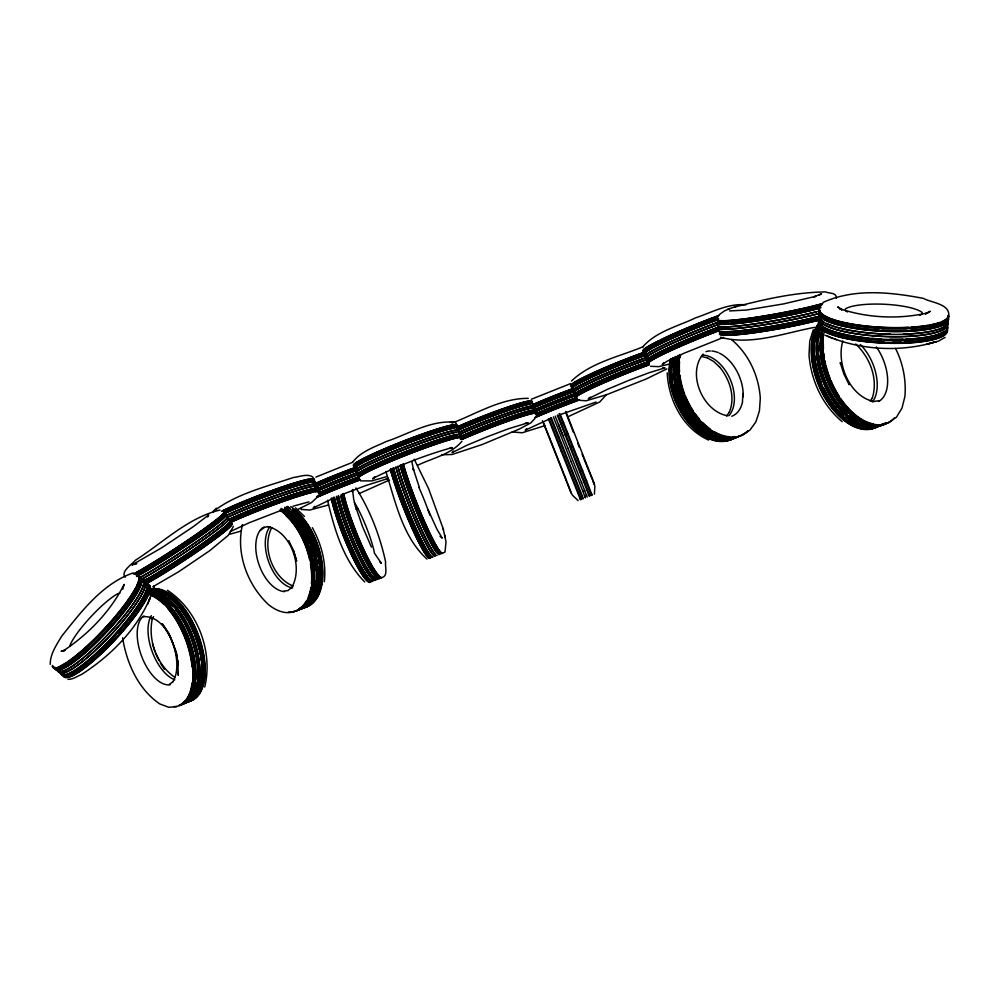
<?xml version="1.0" encoding="UTF-8"?>
<svg xmlns="http://www.w3.org/2000/svg" width="999" height="999" viewBox="0 0 999 999"><rect width="100%" height="100%" fill="white"/><g stroke="black" fill="none" stroke-linecap="round" stroke-linejoin="round"><path stroke-width="1.5" d="M178.284 672.115L178.272 675.336L177.797 660.327M324.313 581.73C326.473 562.974 321.403 544.093 312.362 527.709M352.435 491.708L352.56 489.473L353.671 499.288L355.806 507.292M742.444 401.173L743.019 393.494M122.84 589.185L124.076 584.415C110.552 611.6 87.949 634.64 62.712 651.261L65.022 650.224L61.101 651.311L64.96 650.299M152.26 619.03C147.765 640.222 156.831 664.71 174.638 677.235M352.722 462.112C360.901 451.336 374.55 447.077 386.338 441.483C408.079 434.278 429.682 420.529 453.246 422.127M204.733 687.025C213.274 651.947 197.889 610.252 167.507 590.359L167.357 590.297M242.495 524.537C235.652 553.084 247.265 584.727 268.419 604.532L268.494 604.607C275.687 610.414 285.364 614.86 294.668 611.5M872.277 398.114C878.433 379.021 869.954 357.292 855.693 344.031M233.416 526.386L228.346 535.277L209.715 550.699L178.709 571.715L152.76 586.85M842.831 340.996C836.038 363.586 849.687 396.378 873.763 401.548M813.261 329.732L809.764 341.109L809.015 354.882C810.988 380.244 822.402 405.257 842.157 421.64M729.258 412.337C735.739 396.99 729.682 379.145 719.492 366.895M149.176 600.212L150.025 597.864M152.235 592.27C139.885 626.673 112.138 654.77 81.856 674.275C77.323 676.148 73.102 679.545 67.969 679.357M594.393 494.13L594.867 486.338L593.93 482.779L565.759 411.451M147.64 604.27L149.613 599.313M208.029 515.871L207.505 516.982L208.779 514.86L193.394 526.598L162.188 547.489L132.005 564.959L136.776 563.536L132.73 564.085L134.253 563.898M461.9 441.333C450.799 454.557 432.492 458.017 417.57 465.322M152.223 619.168L153.546 616.595M271.803 527.484C261.301 547.277 272.764 578.034 293.207 586.076M172.839 681.842C184.753 663.111 168.731 614.048 143.044 616.77M291.383 587.999C303.833 567.994 291.246 531.443 267.557 526.61M870.316 401.161L872.339 397.989M726.585 415.921L729.307 412.212M703.109 354.083C686.45 374.113 703.308 411.813 727.659 415.771M945.091 337.387L938.398 341.134L926.235 344.343L936.313 341.658C900.449 352.597 859.877 350.324 825.511 335.364L825.349 335.302M525.786 429.607L526.585 428.671M590.471 397.19L588.349 398.726L607.679 389.198L628.583 380.469L649.2 372.689L665.009 367.907L662.712 367.769M663.885 362.6L662.25 364.398L667.082 361.226L683.99 353.259L723.513 337.387M453.596 451.011L452.06 452.672L466.895 445.279L487.037 436.85L507.967 428.933L528.171 422.739L525.474 423.114M374.313 477.135L372.677 478.883L375.249 477.11L373.339 478.171C398.576 465.646 425 455.107 452.172 447.602L449.987 448.126L452.322 448.002M314.772 506.293L313.211 507.967L334.515 497.689A52.148 7.58 68.4 0 0 353.708 551.71A52.148 7.58 68.4 0 0 372.752 580.606M534.84 418.606L530.881 422.852L519.505 428.971L482.23 444.518L452.085 454.495L441.608 454.782M214.822 509.89L213.037 511.688C235.976 493.831 266.059 486.775 293.294 477.534C298.938 476.985 308.229 473.026 313.149 477.36M213.099 511.688L216.433 508.204M318.182 496.316L311.526 502.559L297.602 509.565M642.27 347.452C655.844 331.418 677.697 326.498 695.928 317.707C712.125 312.3 728.321 303.109 745.916 304.857M571.54 381.006C590.871 362.387 619.305 356.705 643.493 346.578M260.389 530.469L264.373 527.235L263.024 527.709L267.882 526.598M291.496 587.887C284.902 592.182 291.571 589.672 283.928 591.183M169.068 684.515L172.964 681.718M888.873 422.627L896.528 417.07L901.985 408.116L904.919 396.478C906.305 379.995 902.959 363.161 895.516 348.401M819.305 295.254L821.478 293.718L813.648 296.99L815.721 296.328L783.553 303.908L746.328 310.065L729.595 310.926M719.08 314.747L724.562 310.864L730.044 308.516M742.145 435.139L750.012 430.045L755.943 421.74L759.427 410.926L760.301 398.364C758.878 376.024 748.813 353.971 731.468 339.56M525.137 430.244L549.962 418.781M666.857 368.893L646.266 378.946L606.705 394.68L586.213 400.761L580.394 400.412M389.41 480.057L359.203 493.568M230.344 531.555L249.313 522.702L282.705 509.765M925.623 313.848L930.319 311.276L925.511 313.686L927.871 312.887C899.05 319.43 867.794 318.169 839.759 308.691L841.92 309.69L837.686 306.893L841.845 309.84M919.592 315.397L922.277 314.061M451.948 423.151C476.585 413.686 501.273 398.126 528.284 398.351M315.884 477.097L352.56 462.325M531.281 399.275L570.604 383.604M822.951 302.485C854.195 288.162 890.658 292.145 923.401 298.376C930.906 302.697 949.35 303.534 948.813 315.409A64.86 14.673 2.6 0 1 882.804 327.472A64.86 14.673 2.6 0 1 819.342 309.215M356.231 509.053L357.679 508.528L356.231 509.19M568.456 416.533L599.762 401.96L606.593 394.443M344.83 493.494L366.084 485.452L388.461 478.371L386.426 478.846M560.152 414.647L596.091 402.048M545.279 425.537L522.202 432.767L512.25 431.943M133.292 572.864C102.472 583.528 81.506 611.5 61.826 636.001C56.743 644.48 50.025 654.17 50.25 664.347M117.57 593.918L119.892 593.131M734.203 307.155C764.023 299.438 794.667 292.32 825.586 291.92C829.058 293.606 836.812 292.282 836.35 298.164M727.834 309.24L736.088 306.531M328.496 504.982L309.715 510.064L301.561 509.453M241.396 530.981L229.995 534.178M292.957 506.231L308.928 501.873M387.162 476.523L371.753 480.919L360.439 480.869M668.481 364.298L658.828 366.645L650.574 366.296M814.797 327.335C784.29 332.917 751.236 345.866 720.454 337.212M873.588 401.536L879.22 400.649M220.005 510.052C188.237 517.445 162.5 543.031 135.439 560.239C132.592 563.923 120.08 571.59 125.212 577.172M176.786 706.643L168.769 707.28L159.877 703.983C138.112 689.198 126.673 663.061 122.59 637.799M701.535 356.443L707.604 357.979M452.172 422.09L450.362 422.065L455.482 422.227L456.68 424.762M835.064 339.123L836.538 339.66M827.272 336.026L832.979 338.511M578.096 500.549L572.415 495.192L570.704 491.945L542.457 420.716M708.566 440.047C682.904 428.559 668.431 400.075 667.207 372.864M707.492 357.929L713.711 361.538L719.542 366.945M427.01 559.078C402.697 537.262 395.379 501.623 385.851 471.478M845.054 310.364L847.439 311.938M440.059 536.326L442.232 538.124L437.05 529.42L428.259 510.139M301.698 509.565L300.512 508.528M379.807 561.825L381.393 563.336L375.025 553.995M295.542 507.867L304.42 516.421M364.697 581.942C343.406 560.314 334.34 529.133 327.535 500.287M355.944 487.912C370.167 510.427 379.982 535.889 385.614 561.9C384.765 566.57 388.449 575.761 381.993 577.622A52.772 7.343 68.4 0 1 362.999 548.264A52.772 7.343 68.4 0 1 343.456 493.494M169.118 633.753L162.188 623.688C171.054 635.913 176.573 650.411 178.234 665.409M160.352 663.061L164.373 669.355M414.198 459.215L428.596 488.673L443.081 528.459L446.016 541.795L445.017 551.985L442.432 553.346A55.594 5.42 68.4 0 1 424.388 521.54A55.594 5.42 68.4 0 1 403.209 464.036M593.306 482.392L594.393 484.24L586.788 465.959M848.613 383.716L849.138 384.652L843.843 373.963L840.259 362.662L840.609 363.861M289.385 541.957L288.811 540.846L293.594 550.736L296.628 560.988L293.456 550.574M169.743 635.102L176.186 651.86M155.507 653.034L158.966 660.539M371.441 547.127L362.587 526.698L355.432 506.118M591.396 493.718L592.07 495.229L586.45 480.469M590.771 493.968L591.433 495.479L588.773 488.411M579.632 497.577L580.544 499.775L579.957 498.226M580.282 497.315L581.181 499.525L580.594 497.977M581.83 496.703L582.717 498.913M543.606 422.939L548.901 436.063M577.709 492.782L579.845 498.101M583.728 458.316L586.288 464.685M560.189 414.173L563.573 422.627M559.153 413.486L562.924 422.889M557.966 415.06L561.338 423.514M583.354 498.663L559.04 437.3M578.359 492.532L580.494 497.852M582.13 454.283L583.216 457.043M563.461 422.327L568.081 433.916M562.799 422.589L567.42 434.178M561.226 423.214L565.834 434.802M557.305 415.309L565.172 435.064M555.207 416.146L567.956 448.239M579.919 491.908L582.042 497.24M578.546 493.007L549.063 418.593M570.654 475.112L577.897 493.256M549.438 437.412L556.955 456.306M568.019 433.741L577.971 458.866M567.357 434.003L572.315 446.516M565.771 434.627L570.729 447.14M565.109 434.89L579.72 471.84M558.466 424.313L562.999 435.726M553.384 416.87L571.091 461.575M580.107 492.382L550.636 417.969M561.076 450.949L570.766 475.387M577.747 443.244L579.395 447.415M572.315 446.491L581.967 470.954M570.729 447.115L580.382 471.578M567.944 448.214L581.618 482.829M571.041 461.451L582.842 491.308M551.286 417.707L559.103 437.475M551.623 427.023L561.088 450.961M557.492 457.679L560.751 465.934M571.94 428.484L573.488 432.43M577.909 458.728L582.629 470.691M580.269 471.316L584.365 481.743M579.62 471.578L583.716 481.993M581.468 482.442L584.665 490.584M582.654 490.834L585.414 497.852M548.401 418.856L551.748 427.322M561.251 467.207L563.761 473.588M582.517 470.429L586.6 480.856M581.855 470.691L585.951 481.118M584.215 481.356L587.4 489.51M583.566 481.605L586.75 489.772M584.477 490.109L586.563 495.454M564.26 474.862L566.758 481.256M571.416 427.135L566.308 413.911M585.789 480.731L588.96 488.898M584.54 495.641L585.189 497.302M586.563 489.285L588.636 494.642M587.212 489.035L589.273 494.38M567.257 482.542L571.328 493.344M586.351 494.93L587.2 497.14M588.423 494.105L589.26 496.341M589.073 493.856L589.897 496.078M419.455 487.699L413.186 468.568L413.648 470.292L411.85 461.575M152.472 643.868L154.932 651.785M444.83 535.202L445.329 537.162M443.081 528.459L443.494 530.057M176.636 653.284L177.335 657.517M153.858 585.963L154.333 588.848M315.259 486.75A1.299 0.762 70.9 0 1 315.896 486.963M315.484 484.827A3.384 1.998 70.9 0 1 317.607 487.5A3.384 1.998 70.9 0 1 317.345 490.784M316.321 485.039A3.384 1.998 70.9 0 1 317.994 487.837A3.384 1.998 70.9 0 1 317.62 490.696M315.222 486.95A1.299 0.762 70.9 0 1 316.371 487.087M318.569 488.374A1.474 0.874 70.9 0 1 318.206 488.686M318.294 488.461A1.474 0.874 70.9 0 1 318.144 488.661M319.63 488.012A1.474 0.874 70.9 0 1 319.043 488.336M318.244 488.611A1.474 0.874 70.9 0 0 318.831 488.274A1.474 0.874 70.9 0 1 318.381 488.573M319.368 488.099A1.474 0.874 70.9 0 1 318.781 488.436M319.493 488.049A1.474 0.874 70.9 0 1 318.918 488.386M319.093 488.186A1.474 0.874 70.9 0 1 318.519 488.523M320.03 487.874A1.474 0.874 70.9 0 1 319.443 488.211M320.217 487.999A1.474 0.874 70.9 0 1 319.98 488.024M319.767 487.962A1.474 0.874 70.9 0 1 319.18 488.299M320.292 487.774A1.474 0.874 70.9 0 1 319.717 488.111M320.279 487.937A1.474 0.874 70.9 0 1 319.842 488.074M146.678 579.083A3.734 1.836 52.8 0 1 147.352 579.732M148.789 582.142A3.734 1.836 52.8 0 0 148.439 581.331A1.623 0.799 52.8 0 0 149.326 580.794M146.953 578.871A3.734 1.848 52.8 0 1 147.627 579.532M148.726 581.118A3.734 1.848 52.8 0 1 149.063 581.942M146.241 579.907A1.436 0.712 52.8 0 1 146.616 580.094M148.239 581.268A1.436 0.712 52.8 0 0 148.988 580.831A1.623 0.799 52.8 0 0 149.725 580.844M146.965 579.695A1.436 0.712 52.8 0 1 147.939 579.133M149.425 580.956A1.623 0.799 52.8 0 1 148.314 581.018A1.436 0.712 52.8 0 0 149.226 580.881A1.623 0.799 52.8 0 1 148.339 581.381M147.165 579.408A1.623 0.799 52.8 0 1 147.153 578.821A1.623 0.799 52.8 0 1 147.852 579.058A1.436 0.712 52.8 0 1 147.74 578.833M147.352 578.896A1.436 0.712 52.8 0 0 147.365 579.408A1.623 0.799 52.8 0 0 146.291 579.333M147.09 579.745A1.436 0.712 52.8 0 0 146.366 579.532A1.436 0.712 52.8 0 1 147.24 579.645A1.436 0.712 52.8 0 1 147.315 578.821M147.939 578.796A1.436 0.712 52.8 0 1 148.202 578.945M148.451 581.068A1.623 0.799 52.8 0 1 148.351 581.843A1.623 0.799 52.8 0 0 148.589 580.968A1.436 0.712 52.8 0 0 149.263 580.943A1.436 0.712 52.8 0 1 149.026 580.956M147.377 579.545A1.436 0.712 52.8 0 0 146.353 579.832A1.623 0.799 52.8 0 1 147.577 579.258A1.436 0.712 52.8 0 1 147.465 579.033M148.401 581.48A1.436 0.712 52.8 0 0 148.389 580.968A1.623 0.799 52.8 0 0 149.563 580.856M146.329 579.42A1.623 0.799 52.8 0 1 147.44 579.358M146.628 579.632A1.436 0.712 52.8 0 1 147.652 579.345M148.664 580.756A1.436 0.712 52.8 0 1 148.414 581.543A1.623 0.799 52.8 0 0 149.001 580.669M146.89 579.607A1.623 0.799 52.8 0 1 146.99 578.833A1.623 0.799 52.8 0 0 146.753 579.707M147.028 579.507A1.623 0.799 52.8 0 1 147.015 578.921M146.341 579.32A1.623 0.799 52.8 0 1 147.165 579.557M148.726 580.869A1.623 0.799 52.8 0 1 148.439 581.755M147.577 579.108A1.623 0.799 52.8 0 1 147.527 578.783M147.303 579.308A1.623 0.799 52.8 0 1 147.253 578.983M151.91 591.52A59.49 29.458 69.5 0 1 195.042 649.949A59.49 29.458 69.5 0 1 180.332 704.432M151.935 593.356A59.578 29.408 69.5 0 1 192.47 652.347A59.578 29.408 69.5 0 1 178.809 705.444M153.222 589.71A59.366 29.52 69.5 0 1 198.164 644.63A59.366 29.52 69.5 0 1 185.664 702.609M151.024 590.471A59.441 29.483 69.5 0 1 195.966 645.479A59.441 29.483 69.5 0 1 183.516 703.496M157.592 591.083A58.691 29.183 69.5 0 1 166.508 595.392M168.794 597.052A58.691 29.183 69.5 0 1 179.92 608.466M180.757 609.577A58.691 29.183 69.5 0 1 187.937 620.754M188.661 622.09A58.691 29.183 69.5 0 1 193.931 633.441M194.505 634.889A58.691 29.183 69.5 0 1 199.151 649.862M199.488 651.348A58.691 29.183 69.5 0 1 200.112 654.333M200.637 657.317A58.691 29.183 69.5 0 1 201.061 660.252M201.523 664.547A58.691 29.183 69.5 0 1 199.438 687.699M199.001 688.91A58.691 29.183 69.5 0 1 197.69 691.932M196.129 694.617A58.691 29.183 69.5 0 1 194.368 696.89M154.957 595.242A58.891 29.071 69.5 0 1 180.894 623.364M181.556 624.587A58.891 29.071 69.5 0 1 186.963 636.238M187.487 637.574A58.891 29.071 69.5 0 1 192.145 652.597M192.495 654.083A58.891 29.071 69.5 0 1 192.507 690.534M190.035 696.166A58.891 29.071 69.5 0 1 183.816 702.846M150.961 589.223A59.278 29.57 69.5 0 1 199.638 638.536A59.278 29.57 69.5 0 1 188.599 701.385M152.71 593.768A58.879 29.083 69.5 0 1 189.947 642.245A58.879 29.083 69.5 0 1 188.162 699.45M187.6 702.06A59.353 29.533 69.5 0 1 185.027 702.497M150.699 589.597A59.353 29.533 69.5 0 1 197.153 638.96A59.353 29.533 69.5 0 1 188.836 701.685M151.149 592.657A59.565 29.421 69.5 0 1 192.195 648.351A59.565 29.421 69.5 0 1 181.98 704.52M154.071 590.134A58.666 29.183 69.5 0 1 196.116 637.1A58.666 29.183 69.5 0 1 193.069 698.501M153.209 589.447A58.591 29.221 69.5 0 1 199.126 638.149A58.591 29.221 69.5 0 1 190.859 700.099M150.275 593.943A59.628 29.383 69.5 0 1 190.185 650.511A59.628 29.383 69.5 0 1 179.683 705.481M151.548 589.16A59.303 29.558 69.5 0 1 199.35 640.034A59.303 29.558 69.5 0 1 187.937 701.673M150.624 591.945A58.804 29.121 69.5 0 1 156.393 593.556M157.867 594.218A58.804 29.121 69.5 0 1 172.889 606.443M175.774 609.977A58.804 29.121 69.5 0 1 183.804 622.29M184.465 623.501A58.804 29.121 69.5 0 1 195.042 651.473M195.379 652.959A58.804 29.121 69.5 0 1 197.377 679.532M196.99 682.529A58.804 29.121 69.5 0 1 195.367 689.36M194.942 690.584A58.804 29.121 69.5 0 1 185.052 702.509M151.186 591.133A58.754 29.146 69.5 0 1 194.867 643.069A58.754 29.146 69.5 0 1 185.764 702.21M155.707 589.56A58.616 29.208 69.5 0 1 159.927 590.259M164.323 591.932A58.616 29.208 69.5 0 1 201.149 647.602M201.473 648.963A58.616 29.208 69.5 0 1 201.298 687.974M199.226 692.382A58.616 29.208 69.5 0 1 197.552 694.867M192.507 699.325A58.616 29.208 69.5 0 1 190.185 700.386M174.813 679.782A36.713 18.294 69.5 0 1 152.135 651.485A36.713 18.294 69.5 0 1 151.349 615.646M170.392 684.602A36.926 18.194 69.5 0 1 141.796 656.718A36.926 18.194 69.5 0 1 143.993 615.908M149.575 594.18A59.653 29.383 69.5 0 1 190.684 655.731A59.653 29.383 69.5 0 1 173.888 706.605M153.297 595.829A58.941 29.046 69.5 0 1 192.77 666.558M192.894 667.981A58.941 29.046 69.5 0 1 193.107 671.091M192.695 682.879A58.941 29.046 69.5 0 1 190.871 691.196M190.447 692.419A58.941 29.046 69.5 0 1 186.751 699.325M185.851 700.411A58.941 29.046 69.5 0 1 182.193 703.508M149.675 594.842A58.966 29.033 69.5 0 1 163.649 604.133M167.62 608.354A58.966 29.033 69.5 0 1 192.083 666.832M192.02 683.154A58.966 29.033 69.5 0 1 186.076 699.6M185.177 700.686A58.966 29.033 69.5 0 1 182.805 702.896M281.893 509.502A55.657 31.269 70.4 0 1 313.374 566.058A55.657 31.269 70.4 0 1 296.029 610.801M295.329 611.226A55.719 31.244 70.4 0 1 288.461 612M279.82 510.189A55.719 31.244 70.4 0 1 310.964 564.497A55.719 31.244 70.4 0 1 296.616 610.764M285.751 515.459A55.07 30.882 70.4 0 1 309.628 559.652M310.464 563.898A55.07 30.882 70.4 0 1 311.413 583.803M310.851 587.974A55.07 30.882 70.4 0 1 308.204 597.327M306.293 601.148A55.07 30.882 70.4 0 1 303.172 605.382M302.148 606.418A55.07 30.882 70.4 0 1 298.801 608.965M284.116 513.311A55.057 30.894 70.4 0 1 310.227 559.44M311.064 563.673A55.057 30.894 70.4 0 1 311.863 584.939M311.451 587.749A55.057 30.894 70.4 0 1 299.4 608.728M280.432 509.989A55.707 31.256 70.4 0 1 312.212 568.893A55.707 31.256 70.4 0 1 291.87 611.763M281.855 510.077A55.02 30.907 70.4 0 1 287.812 514.772M293.256 520.479A55.02 30.907 70.4 0 1 296.903 525.174M298.639 527.722A55.02 30.907 70.4 0 1 306.855 543.481M307.405 544.842A55.02 30.907 70.4 0 1 311.676 558.916M312.512 563.149A55.02 30.907 70.4 0 1 313.137 567.382M313.436 570.154A55.02 30.907 70.4 0 1 313.299 584.39M312.887 587.2A55.02 30.907 70.4 0 1 298.389 609.378M281.144 509.04A54.995 30.919 70.4 0 1 288.424 514.572M293.868 520.267A54.995 30.919 70.4 0 1 313.723 585.501M313.486 586.975A54.995 30.919 70.4 0 1 306.618 603.421M305.781 604.37A54.995 30.919 70.4 0 1 298.988 609.153M281.169 508.466A55.644 31.269 70.4 0 1 313.823 564.835A55.644 31.269 70.4 0 1 296.628 610.564M284.44 508.666A55.582 31.294 70.4 0 1 315.896 565.134A55.582 31.294 70.4 0 1 298.514 609.827M290.709 506.593A55.395 31.369 70.4 0 1 322.265 563.998A55.395 31.369 70.4 0 1 303.271 607.717M293.269 509.003A54.758 31.006 70.4 0 1 297.752 512.862M302.073 517.494A54.758 31.006 70.4 0 1 320.429 555.731M320.766 557.28A54.758 31.006 70.4 0 1 313.823 601.261M292.657 509.203A54.77 30.994 70.4 0 1 297.153 513.074M301.473 517.694A54.77 30.994 70.4 0 1 319.842 555.943M320.467 559.065A54.77 30.994 70.4 0 1 321.228 582.667M320.991 584.128A54.77 30.994 70.4 0 1 313.236 601.485M292.732 508.653A55.407 31.356 70.4 0 1 321.89 566.196A55.407 31.356 70.4 0 1 302.685 607.941M284.39 509.228A54.945 30.932 70.4 0 1 309.94 543.943M310.452 545.317A54.945 30.932 70.4 0 1 313.886 556.58M314.21 557.991A54.945 30.932 70.4 0 1 316.059 570.591M316.084 580.694A54.945 30.932 70.4 0 1 307.68 603.633M304.47 606.455A54.945 30.932 70.4 0 1 300.874 608.416M284.777 507.842A54.895 30.957 70.4 0 1 316.646 561.151A54.895 30.957 70.4 0 1 302.535 607.779M286.725 506.63A55.469 31.331 70.4 0 1 290.684 509.328M291.82 510.227A55.469 31.331 70.4 0 1 319.942 567.807A55.469 31.331 70.4 0 1 300.687 608.716M284.802 507.267A55.532 31.319 70.4 0 1 317.595 564.66A55.532 31.319 70.4 0 1 298.813 609.452M293.469 511.513A54.82 30.981 70.4 0 1 319.668 563.498M320.005 566.296A54.82 30.981 70.4 0 1 309.727 604.008M292.869 511.713A54.833 30.969 70.4 0 1 299.425 518.381M300.349 519.505A54.833 30.969 70.4 0 1 317.807 556.68M318.381 559.49A54.833 30.969 70.4 0 1 319.068 563.723M319.418 566.52A54.833 30.969 70.4 0 1 319.205 583.428M318.968 584.89A54.833 30.969 70.4 0 1 316.296 594.218M315.696 595.541A54.833 30.969 70.4 0 1 311.226 602.26M310.214 603.296A54.833 30.969 70.4 0 1 306.843 605.831M287.337 506.431A55.457 31.344 70.4 0 1 289.985 508.166M292.432 510.027A55.457 31.344 70.4 0 1 320.542 567.582A55.457 31.344 70.4 0 1 301.273 608.491M284.503 591.608A34.49 19.343 70.4 0 1 258.941 564.46A34.49 19.343 70.4 0 1 262.437 527.897M292.632 587.912A34.316 19.418 70.4 0 1 268.793 562.137A34.316 19.418 70.4 0 1 270.105 526.573M367.957 580.494A52.135 7.655 68.4 0 1 348.688 546.64A52.135 7.655 68.4 0 1 332.18 498.489M367.295 580.756A52.135 7.68 68.4 0 1 348.014 546.903A52.135 7.68 68.4 0 1 331.506 498.763M375.1 580.344A52.76 7.592 68.4 0 1 355.894 551.073A52.76 7.592 68.4 0 1 336.413 496.303M372.315 581.443A52.747 7.692 68.4 0 1 353.022 552.21A52.747 7.692 68.4 0 1 333.579 497.427M372.977 581.181A52.747 7.667 68.4 0 1 353.696 551.947A52.747 7.667 68.4 0 1 334.253 497.165M370.067 582.33A52.747 7.767 68.4 0 1 350.699 553.134A52.747 7.767 68.4 0 1 331.268 498.351M370.729 582.067A52.747 7.742 68.4 0 1 351.373 552.859A52.747 7.742 68.4 0 1 331.955 498.076M372.09 580.869A52.135 7.605 68.4 0 1 353.022 551.985A52.135 7.605 68.4 0 1 333.803 497.839M374.875 579.77A52.148 7.505 68.4 0 1 355.894 550.849A52.148 7.505 68.4 0 1 336.651 496.715M354.308 502.46A32.667 4.558 68.4 0 1 374.5 553.483M376.735 579.045A52.148 7.43 68.4 0 1 357.804 550.087A52.148 7.43 68.4 0 1 338.536 495.954M376.96 579.607A52.76 7.517 68.4 0 1 357.804 550.324A52.76 7.517 68.4 0 1 338.311 495.541M379.083 578.771A52.76 7.443 68.4 0 1 360.377 550.312A52.76 7.443 68.4 0 1 340.784 496.016M378.858 578.209A52.148 7.355 68.4 0 1 360.764 550.911A52.148 7.355 68.4 0 1 341.333 497.789M381.106 577.31A52.16 7.28 68.4 0 1 362.312 548.301A52.16 7.28 68.4 0 1 343.007 494.18M379.333 576.011A52.16 7.255 68.4 0 1 360.327 542.032A52.16 7.255 68.4 0 1 343.681 493.918M379.52 577.946A52.16 7.33 68.4 0 1 361.064 549.8A52.16 7.33 68.4 0 1 341.683 496.141M379.745 578.508A52.76 7.418 68.4 0 1 360.676 549.188A52.76 7.418 68.4 0 1 341.159 494.418M381.331 577.884A52.772 7.368 68.4 0 1 362.312 548.538A52.772 7.368 68.4 0 1 342.782 493.768M441.733 553.621A55.594 5.445 68.4 0 1 423.663 521.828A55.594 5.445 68.4 0 1 402.485 464.323M440.047 554.283A55.594 5.507 68.4 0 1 421.928 522.514A55.594 5.507 68.4 0 1 400.774 465.01M437.774 552.372A54.945 5.445 68.4 0 1 434.44 547.564M433.778 546.453A54.945 5.445 68.4 0 1 400.999 465.447M435.152 556.218A55.582 5.694 68.4 0 1 416.87 524.512A55.582 5.694 68.4 0 1 395.766 466.995M432.904 557.105A55.582 5.782 68.4 0 1 414.548 525.424A55.582 5.782 68.4 0 1 393.469 467.907M434.802 553.533A54.945 5.557 68.4 0 1 416.121 517.12A54.945 5.557 68.4 0 1 397.989 466.645M442.195 552.747A54.957 5.357 68.4 0 1 424.363 521.303A54.957 5.357 68.4 0 1 403.434 464.485M441.496 553.021A54.957 5.382 68.4 0 1 423.638 521.59A54.957 5.382 68.4 0 1 402.709 464.76M437.062 552.647A54.945 5.47 68.4 0 1 418.431 516.208A54.945 5.47 68.4 0 1 400.274 465.734M434.915 555.619A54.945 5.619 68.4 0 1 416.845 524.275A54.945 5.619 68.4 0 1 395.991 467.445M439.348 554.557A55.594 5.532 68.4 0 1 421.203 522.802A55.594 5.532 68.4 0 1 400.05 465.284M437.112 555.444A55.582 5.619 68.4 0 1 418.893 523.713A55.582 5.619 68.4 0 1 397.764 466.196M432.205 557.38A55.582 5.807 68.4 0 1 413.823 525.711A55.582 5.807 68.4 0 1 392.757 468.194M430.532 558.041A55.569 5.869 68.4 0 1 412.1 526.398A55.569 5.869 68.4 0 1 391.034 468.881M429.832 558.316A55.569 5.894 68.4 0 1 411.376 526.685A55.569 5.894 68.4 0 1 390.322 469.155M429.595 557.717A54.933 5.832 68.4 0 1 411.351 526.448A54.933 5.832 68.4 0 1 390.547 469.605M431.968 556.78A54.933 5.732 68.4 0 1 413.811 525.474A54.933 5.732 68.4 0 1 392.982 468.631M430.294 557.442A54.933 5.794 68.4 0 1 412.075 526.161A54.933 5.794 68.4 0 1 391.271 469.318M430.569 555.207A54.933 5.707 68.4 0 1 411.775 518.843A54.933 5.707 68.4 0 1 393.693 468.356M418.931 487.45A34.416 3.372 68.4 0 1 429.895 515.222M747.639 431.019A56.219 35.727 66.3 0 1 699.3 420.529A56.219 35.727 66.3 0 1 679.557 354.807M748.201 430.794A56.244 35.727 66.3 0 1 699.849 420.304A56.244 35.727 66.3 0 1 680.107 354.558M743.156 434.153A56.169 35.727 66.3 0 1 696.041 418.856A56.169 35.727 66.3 0 1 678.246 355.432M703.159 355.045A34.615 22.14 66.3 0 1 730.344 379.632A34.615 22.14 66.3 0 1 728.933 415.734M705.956 351.648A34.815 22.115 66.3 0 1 710.326 350.961M711.85 351.011A34.815 22.115 66.3 0 1 718.169 352.61M719.43 353.171A34.815 22.115 66.3 0 1 743.144 396.903M742.594 401.473A34.815 22.115 66.3 0 1 731.805 416.233M730.631 439.073A55.245 35.34 66.3 0 1 728.121 439.885M724.1 440.559A55.245 35.34 66.3 0 1 718.493 440.422M711.151 438.573A55.245 35.34 66.3 0 1 704.632 435.452M700.786 432.954A55.245 35.34 66.3 0 1 696.315 429.408M694.13 427.397A55.245 35.34 66.3 0 1 671.915 386.988M671.615 385.602A55.245 35.34 66.3 0 1 671.041 382.492M670.429 377.847A55.245 35.34 66.3 0 1 670.117 373.301M670.092 370.354A55.245 35.34 66.3 0 1 670.441 364.623M730.456 438.711A55.382 35.327 66.3 0 1 688.224 414.498A55.382 35.327 66.3 0 1 674.912 357.555M730.232 437.062A55.569 35.315 66.3 0 1 727.384 436.838M724.462 436.313A55.569 35.315 66.3 0 1 701.91 422.639M699.824 420.429A55.569 35.315 66.3 0 1 679.32 375.399M679.008 372.302A55.569 35.315 66.3 0 1 678.995 361.975M679.507 357.792A55.569 35.315 66.3 0 1 680.019 355.157M732.454 437.599A55.507 35.315 66.3 0 1 729.72 437.824M728.333 437.824A55.507 35.315 66.3 0 1 721.091 436.7M718.131 435.726A55.507 35.315 66.3 0 1 707.754 430.082M704.395 427.46A55.507 35.315 66.3 0 1 677.285 374.7M677.035 371.64A55.507 35.315 66.3 0 1 677.035 364.273M677.447 360.027A55.507 35.315 66.3 0 1 678.159 356.019M728.883 437.599A55.519 35.315 66.3 0 1 726.048 437.375M718.693 435.502A55.519 35.315 66.3 0 1 708.316 429.845M704.944 427.235A55.519 35.315 66.3 0 1 683.291 396.291M682.754 394.917A55.519 35.315 66.3 0 1 679.033 382.242M678.733 380.681A55.519 35.315 66.3 0 1 677.834 374.45M677.584 371.391A55.519 35.315 66.3 0 1 677.509 365.472M677.996 359.777A55.519 35.315 66.3 0 1 678.708 355.769M730.082 439.298A55.232 35.34 66.3 0 1 722.177 440.859M716.495 440.422A55.232 35.34 66.3 0 1 695.766 429.632M693.581 427.622A55.232 35.34 66.3 0 1 670.504 382.742M670.054 379.645A55.232 35.34 66.3 0 1 669.58 373.551M669.555 370.604A55.232 35.34 66.3 0 1 670.079 363.486M735.851 436.988A55.432 35.327 66.3 0 1 733.328 437.799M729.32 438.461A55.432 35.327 66.3 0 1 719.305 437.425M716.358 436.451A55.432 35.327 66.3 0 1 713.761 435.377M711.138 434.066A55.432 35.327 66.3 0 1 677.047 384.677M676.735 383.279A55.432 35.327 66.3 0 1 675.911 378.609M675.536 375.499A55.432 35.327 66.3 0 1 675.187 369.455M675.187 367.994A55.432 35.327 66.3 0 1 675.536 362.237M737.874 436.875A56.156 35.739 66.3 0 1 693.006 415.921A56.156 35.739 66.3 0 1 677.709 355.681M738.511 436.488A56.081 35.739 66.3 0 1 692.457 418.269A56.081 35.739 66.3 0 1 675.961 356.506M734.914 436.613A55.594 35.315 66.3 0 1 732.18 436.838M729.382 436.763A55.594 35.315 66.3 0 1 722.065 435.252M720.591 434.74A55.594 35.315 66.3 0 1 714.073 431.593M710.202 429.071A55.594 35.315 66.3 0 1 702.459 422.402M699.462 419.155A55.594 35.315 66.3 0 1 695.042 413.561M693.381 411.163A55.594 35.315 66.3 0 1 685.164 395.454M684.627 394.081A55.594 35.315 66.3 0 1 681.206 382.792M680.906 381.393A55.594 35.315 66.3 0 1 679.869 375.149M679.545 372.053A55.594 35.315 66.3 0 1 679.545 361.713M680.057 357.542A55.594 35.315 66.3 0 1 680.569 354.895M735.601 437.175A55.894 35.752 66.3 0 1 688.536 422.028A55.894 35.752 66.3 0 1 670.878 358.903M738.124 436.438A56.031 35.739 66.3 0 1 691.533 419.717A56.031 35.739 66.3 0 1 674.45 357.217M736.35 437.15A55.969 35.752 66.3 0 1 689.772 420.467A55.969 35.752 66.3 0 1 672.714 358.029M735.052 437.387A55.869 35.752 66.3 0 1 687.986 422.265A55.869 35.752 66.3 0 1 670.341 359.153M735.801 437.375A55.944 35.752 66.3 0 1 689.223 420.691A55.944 35.752 66.3 0 1 672.177 358.291M721.815 439.81A55.32 35.34 66.3 0 1 714.497 438.324M709.128 436.101A55.32 35.34 66.3 0 1 702.659 432.18M698.189 428.621A55.32 35.34 66.3 0 1 673.463 384.765M672.439 378.546A55.32 35.34 66.3 0 1 672.027 373.951M672.04 366.596A55.32 35.34 66.3 0 1 672.452 362.375M721.253 440.035A55.295 35.34 66.3 0 1 713.948 438.549M712.474 438.024A55.295 35.34 66.3 0 1 672.926 385.002M672.102 380.344A55.295 35.34 66.3 0 1 671.49 374.2M671.49 366.858A55.295 35.34 66.3 0 1 672.127 361.263M734.752 437.237A55.295 35.34 66.3 0 1 731.967 438.536M876.385 346.965A37.8 21.753 67.2 0 1 878.608 401.511M860.301 344.48A37.562 21.791 67.2 0 1 872.339 401.998M877.547 426.486A60.652 35.215 67.2 0 1 824.874 397.777A60.652 35.215 67.2 0 1 817.781 324.55M869.255 428.509A59.965 34.803 67.2 0 1 855.906 426.286M854.595 425.724A59.965 34.803 67.2 0 1 850.636 423.663M848.001 422.003A59.965 34.803 67.2 0 1 845.391 420.117M843.094 418.269A59.965 34.803 67.2 0 1 836.363 411.713M834.352 409.378A59.965 34.803 67.2 0 1 828.009 400.724M826.36 398.077A59.965 34.803 67.2 0 1 819.242 383.741M818.718 382.392A59.965 34.803 67.2 0 1 814.797 369.93M814.472 368.556A59.965 34.803 67.2 0 1 813.835 365.534M813.311 362.5A59.965 34.803 67.2 0 1 812.724 358.004M812.387 353.634A59.965 34.803 67.2 0 1 812.362 347.377M813.124 340.047A59.965 34.803 67.2 0 1 818.818 324.812M875.211 426.998A59.965 34.803 67.2 0 1 872.327 427.959M882.105 424.425A60.265 34.74 67.2 0 1 870.129 424.975M867.182 424.213A60.265 34.74 67.2 0 1 821.253 336.451M821.528 334.902A60.265 34.74 67.2 0 1 822.227 331.893M888.76 422.302A61.051 35.127 67.2 0 1 842.207 402.572A61.051 35.127 67.2 0 1 822.989 335.102M867.656 428.022A60.027 34.79 67.2 0 1 844.667 417.669M842.382 415.634A60.027 34.79 67.2 0 1 813.873 348.239M814.26 342.207A60.027 34.79 67.2 0 1 818.106 328.059M876.785 426.398A60.027 34.79 67.2 0 1 869.255 428.022M881.667 425.337A60.902 35.165 67.2 0 1 833.628 398.214A60.902 35.165 67.2 0 1 820.566 329.495M882.542 424.625A60.827 35.177 67.2 0 1 832.654 400.287A60.827 35.177 67.2 0 1 819.267 328.933M886.7 423.451A61.076 35.127 67.2 0 1 841.383 400.274A61.076 35.127 67.2 0 1 823.638 334.815M894.255 418.019A61.076 35.127 67.2 0 1 888.086 422.814M886.513 423.139A60.976 35.152 67.2 0 1 838.261 401.136A60.976 35.152 67.2 0 1 821.765 331.468M877.047 427.06A60.727 35.19 67.2 0 1 827.484 397.552A60.727 35.19 67.2 0 1 817.681 327.56M878.196 426.236A60.677 35.202 67.2 0 1 825.524 397.515A60.677 35.202 67.2 0 1 818.418 324.263M884.44 424.3A61.001 35.14 67.2 0 1 837.474 398.763A61.001 35.14 67.2 0 1 822.414 331.181M876.66 424.65A60.352 34.728 67.2 0 1 822.814 341.308M823.463 335.477A60.352 34.728 67.2 0 1 824.063 332.405M885.776 423.052A60.352 34.728 67.2 0 1 882.904 424.013M879.545 425.374A60.127 34.765 67.2 0 1 831.568 397.789A60.127 34.765 67.2 0 1 819.704 329.408M885.027 423.339A60.377 34.728 67.2 0 1 882.055 424.088M873.051 423.876A60.377 34.728 67.2 0 1 840.933 398.863M839.197 396.253A60.377 34.728 67.2 0 1 830.931 380.507M830.381 379.145A60.377 34.728 67.2 0 1 825.886 365.247M825.561 363.873A60.377 34.728 67.2 0 1 824.912 360.826M824.375 357.779A60.377 34.728 67.2 0 1 823.775 353.246M823.426 348.851A60.377 34.728 67.2 0 1 823.338 344.106M879.982 425.212A60.19 34.753 67.2 0 1 877.01 425.974M868.006 425.774A60.19 34.753 67.2 0 1 862.1 423.951M858.166 422.065A60.19 34.753 67.2 0 1 849.287 415.884M847.002 413.848A60.19 34.753 67.2 0 1 825.936 382.567M825.386 381.218A60.19 34.753 67.2 0 1 820.916 367.357M820.591 365.971A60.19 34.753 67.2 0 1 818.818 355.382M818.481 350.999A60.19 34.753 67.2 0 1 818.393 346.266M819.18 337.362A60.19 34.753 67.2 0 1 820.154 332.817M877.709 426.81A60.752 35.19 67.2 0 1 828.146 397.29A60.752 35.19 67.2 0 1 818.318 327.272M865.421 428.858A59.952 34.803 67.2 0 1 844.729 420.379M842.444 418.531A59.952 34.803 67.2 0 1 811.925 344.63M812.474 340.322A59.952 34.803 67.2 0 1 818.181 325.1M868.306 427.772A60.052 34.79 67.2 0 1 865.496 427.51M856.842 424.875A60.052 34.79 67.2 0 1 845.329 417.407M843.044 415.372A60.052 34.79 67.2 0 1 837.524 409.627M836.575 408.504A60.052 34.79 67.2 0 1 823.8 388.199M821.465 382.829A60.052 34.79 67.2 0 1 815.758 363.074M815.284 360.052A60.052 34.79 67.2 0 1 814.784 355.582M814.909 341.92A60.052 34.79 67.2 0 1 818.755 327.772M875.062 425.249A60.29 34.74 67.2 0 1 870.791 424.725M864.884 422.889A60.29 34.74 67.2 0 1 855.668 417.644M854.37 416.67A60.29 34.74 67.2 0 1 835.289 394.48M830.494 385.464A60.29 34.74 67.2 0 1 823.326 364.81M822.402 360.252A60.29 34.74 67.2 0 1 821.727 355.706M821.403 352.722A60.29 34.74 67.2 0 1 821.365 340.484M644.193 351.149A56.793 4.421 -22.2 0 1 663.086 338.686A56.793 4.421 -22.2 0 1 719.055 315.484M643.543 350.174A56.144 4.371 -22.2 0 1 659.09 340.696M660.526 339.997A56.144 4.371 -22.2 0 1 717.357 316.171M643.831 350.886A56.144 4.346 -22.2 0 1 659.377 341.421M660.814 340.721A56.144 4.346 -22.2 0 1 717.657 316.895M644.467 351.848A56.793 4.396 -22.2 0 1 662.749 339.71A56.793 4.396 -22.2 0 1 717.919 316.733M645.142 353.521A56.806 4.321 -22.2 0 1 663.436 341.446A56.806 4.321 -22.2 0 1 718.618 318.494M645.716 353.271A56.144 4.271 -22.2 0 1 663.211 341.621A56.144 4.271 -22.2 0 1 716.92 319.18M644.78 353.284A56.144 4.246 -22.2 0 1 717.22 319.905M645.416 354.22A56.806 4.296 -22.2 0 1 663.111 342.457A56.806 4.296 -22.2 0 1 717.469 319.755M646.303 356.456A56.806 4.208 -22.2 0 1 664.048 344.78A56.806 4.208 -22.2 0 1 718.406 322.09M646.89 356.206A56.144 4.158 -22.2 0 1 664.435 344.667A56.144 4.158 -22.2 0 1 718.156 322.24M646.465 357.505A56.144 4.083 -22.2 0 1 718.968 324.288M647.09 358.404A56.806 4.133 -22.2 0 1 664.847 346.803A56.806 4.133 -22.2 0 1 719.218 324.138M647.976 360.639A56.806 4.046 -22.1 0 1 665.784 349.126A56.806 4.046 -22.1 0 1 720.167 326.473M648.563 360.402A56.156 4.008 -22.1 0 1 666.171 349.013A56.156 4.008 -22.1 0 1 719.904 326.623M647.652 360.464A56.156 3.971 -22.1 0 1 720.204 327.36M648.251 361.338A56.806 4.021 -22.1 0 1 666.071 349.85A56.806 4.021 -22.1 0 1 720.454 327.21M648.925 363.012A56.818 3.959 -22.1 0 1 665.559 352.16A56.818 3.959 -22.1 0 1 718.219 330.057M648.326 362.162A56.156 3.909 -22.1 0 1 718.006 330.194M648.601 362.862A56.156 3.884 -22.1 0 1 718.293 330.919M649.2 363.711A56.818 3.934 -22.1 0 1 665.846 352.884A56.818 3.934 -22.1 0 1 718.518 330.781M358.916 478.259A55.569 3.896 -21.3 0 1 410.514 453.409A54.92 3.846 -21.3 0 1 461.051 437.612M461.051 438.686A55.569 3.896 -21.3 0 0 410.514 453.409A54.92 3.846 -21.3 0 0 359.165 477.085M359.24 477.335A54.92 3.871 -21.3 0 1 410.227 452.734A55.569 3.921 -21.3 0 1 460.776 437.999M460.202 438.211A54.92 3.871 -21.3 0 0 410.227 452.734A55.569 3.921 -21.3 0 0 358.641 477.559M357.992 475.886A55.557 3.984 -21.3 0 1 409.54 450.949A55.557 3.984 -21.3 0 1 460.127 436.326M358.304 474.95A54.92 3.959 -21.3 0 1 395.979 455.556A54.92 3.959 -21.3 0 1 456.918 434.565M357.717 475.187A55.557 4.008 -21.3 0 1 409.253 450.212A55.557 4.008 -21.3 0 1 459.852 435.639M356.843 472.952A55.557 4.096 -21.3 0 1 408.341 447.889A55.557 4.096 -21.3 0 1 458.978 433.416M356.668 470.754A54.92 4.121 -21.3 0 1 400.886 448.539A54.92 4.121 -21.3 0 1 458.179 430.319M356.081 470.991A55.557 4.171 -21.3 0 1 407.555 445.866A55.557 4.171 -21.3 0 1 458.204 431.468M355.207 468.756A55.557 4.258 -21.3 0 1 406.643 443.544A55.557 4.258 -21.3 0 1 457.33 429.245M355.794 468.519A54.908 4.208 -21.3 0 1 363.549 462.325M365.11 461.526A54.908 4.208 -21.3 0 1 413.524 440.971A54.908 4.208 -21.3 0 1 454.358 428.059M355.519 467.819A54.908 4.233 -21.3 0 1 363.274 461.6M364.822 460.801A54.908 4.233 -21.3 0 1 413.236 440.247A54.908 4.233 -21.3 0 1 454.083 427.36M354.932 468.056A55.557 4.283 -21.3 0 1 406.356 442.819A55.557 4.283 -21.3 0 1 457.067 428.546M354.27 466.383A55.544 4.346 -21.3 0 1 398.938 443.718A55.544 4.346 -21.3 0 1 456.955 425.462M354.87 466.146A54.908 4.296 -21.3 0 1 399.013 443.743A54.908 4.296 -21.3 0 1 456.368 425.699M354.595 465.447A54.908 4.321 -21.3 0 1 398.726 443.019A54.908 4.321 -21.3 0 1 456.093 425M353.996 465.684A55.544 4.371 -21.3 0 1 405.382 440.347A55.544 4.371 -21.3 0 1 456.131 426.186M358.229 474.687A54.92 3.934 -21.3 0 1 402.859 453.621A54.92 3.934 -21.3 0 1 457.192 435.277M357.068 471.715A54.92 4.046 -21.3 0 1 401.66 450.574A54.92 4.046 -21.3 0 1 456.031 432.305M947.427 330.544A64.635 15.172 2.8 0 1 881.605 342.994A64.635 15.172 2.8 0 1 818.418 324.088M946.515 331.818A63.886 14.997 2.8 0 1 889.634 343.094M885.301 342.969A63.886 14.997 2.8 0 1 819.143 324.113M944.792 333.516A63.899 14.973 2.7 0 1 938.436 336.938M937.199 337.375A63.899 14.973 2.7 0 1 904.27 342.108M901.26 342.207A63.899 14.973 2.7 0 1 892.594 342.27M883.915 342.045A63.899 14.973 2.7 0 1 836.762 335.277M835.489 334.902A63.899 14.973 2.7 0 1 819.192 323.289M947.514 329.695A64.648 15.147 2.7 0 1 881.667 342.133A64.648 15.147 2.7 0 1 818.468 323.264M947.689 327.684A64.673 15.085 2.7 0 1 881.83 340.072A64.673 15.085 2.7 0 1 818.593 321.278M944.979 331.481A63.924 14.91 2.7 0 1 886.975 340.097M881.205 339.847A63.924 14.91 2.7 0 1 819.317 321.316M944.13 331.356A63.936 14.873 2.7 0 1 905.993 339.123M903.009 339.235A63.936 14.873 2.7 0 1 889.934 339.298M881.28 338.998A63.936 14.873 2.7 0 1 871.877 338.349M868.78 338.062A63.936 14.873 2.7 0 1 848.688 335.177M847.102 334.865A63.936 14.873 2.7 0 1 819.38 320.492M947.764 326.848A64.685 15.047 2.7 0 1 881.905 339.21A64.685 15.047 2.7 0 1 818.643 320.454M947.314 322.165A64.723 14.96 2.7 0 1 886.375 336.638A64.723 14.96 2.7 0 1 818.805 317.819M947.252 324.126A63.973 14.785 2.7 0 1 882.117 336.263A63.973 14.785 2.7 0 1 819.542 317.857M947.477 321.765A64.011 14.71 2.7 0 1 939.16 328.921M937.911 329.345A64.011 14.71 2.7 0 1 903.433 334.066M890.346 334.128A64.011 14.71 2.7 0 1 850.349 330.307M849.038 330.057A64.011 14.71 2.7 0 1 837.299 327.31M836.026 326.935A64.011 14.71 2.7 0 1 826.46 323.301M823.738 321.753A64.011 14.71 2.7 0 1 820.916 319.405M948.226 321.803A64.76 14.885 2.7 0 1 882.292 334.041A64.76 14.885 2.7 0 1 818.955 315.497M948.476 319.118A64.798 14.798 2.7 0 1 882.517 331.281A64.798 14.798 2.7 0 1 819.118 312.862M945.766 322.839A64.048 14.623 2.7 0 1 911.038 330.956M908.128 331.119A64.048 14.623 2.7 0 1 819.854 312.887M945.841 321.99A64.061 14.598 2.6 0 1 941.083 324.712M939.472 325.324A64.061 14.598 2.6 0 1 929.058 327.997M927.696 328.234A64.061 14.598 2.6 0 1 911.1 330.095M906.717 330.319A64.061 14.598 2.6 0 1 881.955 330.194M878.82 330.02A64.061 14.598 2.6 0 1 823.963 318.231M821.141 315.896A64.061 14.598 2.6 0 1 819.829 313.324M948.551 318.269A64.81 14.76 2.6 0 1 882.579 330.419A64.81 14.76 2.6 0 1 819.168 312.025M948.738 316.246A64.848 14.698 2.6 0 1 882.741 328.334A64.848 14.698 2.6 0 1 819.292 310.04M946.028 319.942A64.098 14.523 2.6 0 1 874.275 327.622A64.098 14.523 2.6 0 1 820.029 310.077M947.976 316.208A64.098 14.523 2.6 0 1 947.177 318.743M946.103 319.093A64.111 14.498 2.6 0 1 941.345 321.803M939.734 322.415A64.111 14.498 2.6 0 1 929.32 325.062M927.946 325.312A64.111 14.498 2.6 0 1 911.35 327.148M908.441 327.31A64.111 14.498 2.6 0 1 821.328 313.062M948.051 315.372A64.111 14.498 2.6 0 1 947.252 317.894M845.329 308.966A40.135 9.091 2.6 0 1 884.327 304.258A40.135 9.091 2.6 0 1 922.314 312.625M576.036 395.005A53.584 3.684 -21.9 0 1 593.206 383.978A53.584 3.684 -21.9 0 1 648.039 361.688M573.351 388.236A53.571 3.934 -21.9 0 1 590.409 376.948A53.571 3.934 -21.9 0 1 645.217 354.62M575.424 397.652A53.584 3.571 -21.9 0 1 649.25 364.735M575.986 397.427A52.959 3.534 -21.9 0 1 648.963 364.885M575.724 396.753A52.959 3.559 -21.9 0 1 648.688 364.198M575.149 396.978A53.584 3.596 -21.9 0 1 648.975 364.036M574.512 395.367A53.584 3.659 -21.9 0 1 599.45 381.955A53.584 3.659 -21.9 0 1 649.6 361.925M575.087 395.142A52.959 3.609 -21.9 0 1 646.715 362.999M574.825 394.468A52.959 3.634 -21.9 0 1 646.44 362.312M573.401 392.557A53.571 3.759 -21.9 0 1 598.289 379.058A53.571 3.759 -21.9 0 1 648.451 359.016M573.975 392.332A52.959 3.709 -21.9 0 1 646.865 359.628M573.226 390.459A52.959 3.784 -21.9 0 1 597.814 377.048A52.959 3.784 -21.9 0 1 647.377 357.242M572.652 390.684A53.571 3.821 -21.9 0 1 646.378 357.53M571.803 388.536A53.571 3.909 -21.9 0 1 645.504 355.319M572.377 388.311A52.947 3.859 -21.9 0 1 577.285 384.49M578.796 383.641A52.947 3.859 -21.9 0 1 643.905 355.944M572.115 387.637A52.947 3.884 -21.9 0 1 643.631 355.244M570.904 386.263A53.571 3.984 -21.9 0 1 644.555 352.959M571.478 386.039A52.947 3.946 -21.9 0 1 596.003 372.49A52.947 3.946 -21.9 0 1 645.554 352.672M570.641 385.589A53.571 4.008 -21.9 0 1 644.28 352.272M572.752 383.641A52.947 3.959 -21.9 0 1 645.279 351.985M818.218 320.292A60.652 5.482 -10.3 0 1 751.023 333.179A60.652 5.482 -10.3 0 1 719.892 333.204M817.744 320.329A59.952 5.42 -10.3 0 1 743.88 333.966M742.332 334.128A59.952 5.42 -10.3 0 1 732.629 334.977M731.081 335.065A59.952 5.42 -10.3 0 1 720.554 333.092M817.619 319.505A59.952 5.395 -10.4 0 1 743.743 333.154M742.182 333.316A59.952 5.395 -10.4 0 1 732.492 334.166M730.931 334.253A59.952 5.395 -10.4 0 1 720.516 333.703M818.081 319.48A60.652 5.457 -10.4 0 1 757.941 331.368A60.652 5.457 -10.4 0 1 719.842 333.841M817.756 317.495A60.664 5.382 -10.4 0 1 750.536 330.394A60.664 5.382 -10.4 0 1 719.417 330.532M820.604 316.646A59.965 5.32 -10.4 0 1 759.977 328.983A59.965 5.32 -10.4 0 1 720.179 331.805M817.157 316.708A59.977 5.295 -10.4 0 1 720.966 331.306M820.566 315.896A60.677 5.357 -10.4 0 1 752.185 329.333A60.677 5.357 -10.4 0 1 719.28 329.745M820.142 313.261A60.689 5.257 -10.4 0 1 751.735 326.71A60.689 5.257 -10.4 0 1 718.843 327.235M820.042 313.199A59.99 5.195 -10.4 0 1 752.297 326.561A59.99 5.195 -10.4 0 1 719.517 327.11M816.345 311.775A60.002 5.12 -10.4 0 1 756.855 323.551A60.002 5.12 -10.4 0 1 719.218 326.248M819.767 310.964A60.702 5.17 -10.4 0 1 751.348 324.413A60.702 5.17 -10.4 0 1 718.456 325.037M819.33 308.329A60.727 5.082 -10.4 0 1 750.898 321.79A60.727 5.082 -10.4 0 1 718.019 322.515M820.803 307.829A60.015 5.02 -10.4 0 1 730.719 323.976M729.17 324.076A60.015 5.02 -10.4 0 1 718.693 322.402M820.666 307.005A60.027 4.995 -10.4 0 1 730.581 323.164M729.033 323.276A60.027 4.995 -10.4 0 1 718.556 321.603M820.604 307.118A60.727 5.045 -10.4 0 1 751.673 320.841A60.727 5.045 -10.4 0 1 717.881 321.728M821.653 304.77A60.739 4.983 -10.4 0 1 752.247 318.731A60.739 4.983 -10.4 0 1 717.557 319.842M821.865 304.608A60.04 4.92 -10.4 0 1 753.046 318.556A60.04 4.92 -10.4 0 1 718.219 319.717M821.727 303.783A60.04 4.895 -10.4 0 1 760.114 316.633A60.04 4.895 -10.4 0 1 718.156 320.204M822.826 303.571A60.739 4.945 -10.4 0 1 753.034 317.782A60.739 4.945 -10.4 0 1 717.419 319.056M534.715 417.682A50.787 3.197 -21.7 0 1 579.57 399.8M535.152 417.545A50.2 3.159 -21.7 0 1 579.008 400.05M536.263 416.296A50.2 3.172 -21.7 0 1 577.31 399.912M535.676 416.496A50.787 3.209 -21.7 0 1 576.723 400.075M536.313 414.373A50.787 3.272 -21.7 0 1 577.397 398.027M537.037 414.11A50.2 3.234 -21.7 0 1 576.685 398.326M535.377 414.061A50.2 3.247 -21.7 0 1 576.423 397.677M536.051 413.711A50.787 3.284 -21.7 0 1 575.836 397.839M535.214 411.613A50.774 3.359 -21.7 0 1 574.999 395.729M534.54 411.95A50.187 3.322 -21.7 0 1 575.586 395.567M535.214 409.503A50.187 3.384 -21.7 0 1 574.862 393.718M534.49 409.765A50.774 3.422 -21.7 0 1 575.574 393.419M532.405 408.204A50.774 3.496 -21.7 0 1 574.737 391.308M532.979 408.004A50.187 3.459 -21.7 0 1 574.025 391.62M532.717 407.355A50.187 3.472 -21.7 0 1 573.763 390.959M533.391 407.005A50.774 3.521 -21.7 0 1 574.475 390.646M532.767 405.432A50.774 3.571 -21.7 0 1 572.539 389.535M533.491 405.157A50.187 3.534 -21.7 0 1 573.139 389.385M533.229 404.508A50.187 3.546 -21.7 0 1 572.877 388.723M532.504 404.77A50.774 3.596 -21.7 0 1 573.588 388.411M461.563 439.51A52.997 3.546 -21.5 0 1 536.688 413.149M461.875 439.435A52.385 3.509 -21.5 0 1 536.126 413.374M460.377 439.285A52.385 3.534 -21.5 0 1 509.527 419.792A52.385 3.534 -21.5 0 1 535.864 412.699M461.301 438.823A52.997 3.571 -21.5 0 1 536.426 412.475M460.639 437.175A52.997 3.634 -21.5 0 1 535.789 410.864M460.951 437.087A52.385 3.584 -21.5 0 1 532.042 411.101M533.091 410.939A52.385 3.584 -21.5 0 1 535.227 411.101M460.676 436.401A52.385 3.609 -21.5 0 1 531.78 410.427M532.829 410.252A52.385 3.609 -21.5 0 1 534.952 410.427M460.377 436.488A52.997 3.659 -21.5 0 1 535.526 410.202M459.503 434.278A52.997 3.734 -21.5 0 1 534.677 408.054M459.815 434.203A52.385 3.696 -21.5 0 1 526.56 409.265M528.209 408.853A52.385 3.696 -21.5 0 1 531.967 408.104M459.053 432.28A52.385 3.759 -21.5 0 1 533.366 406.418M458.753 432.355A52.997 3.809 -21.5 0 1 513.349 411.089A52.997 3.809 -21.5 0 1 532.742 407.717M457.879 430.157A52.984 3.884 -21.5 0 1 533.091 404.046M458.191 430.07A52.373 3.834 -21.5 0 1 530.369 404.046M457.917 429.383A52.373 3.859 -21.5 0 1 530.107 403.371M457.604 429.458A52.984 3.909 -21.5 0 1 532.829 403.384M456.955 427.809A52.984 3.959 -21.5 0 1 532.192 401.773M457.267 427.734A52.373 3.921 -21.5 0 1 531.63 401.998M456.993 427.048A52.373 3.946 -21.5 0 1 531.356 401.336M456.693 427.122A52.984 3.984 -21.5 0 1 531.93 401.111M316.958 497.265A52.897 3.496 -21.2 0 1 360.015 479.87M318.606 496.59A52.298 3.459 -21.2 0 1 359.877 479.97M318.331 495.904A52.285 3.484 -21.2 0 1 359.615 479.283M316.695 496.578A52.897 3.521 -21.2 0 1 359.74 479.183M318.644 493.781A52.897 3.584 -21.2 0 1 359.091 477.534M318.993 493.681A52.285 3.534 -21.2 0 1 358.966 477.634M318.731 492.994A52.285 3.559 -21.2 0 1 358.703 476.948M318.381 493.094A52.897 3.596 -21.2 0 1 358.828 476.848M317.52 490.896A52.897 3.684 -21.2 0 1 357.967 474.65M317.869 490.796A52.285 3.634 -21.2 0 1 357.842 474.75M317.133 488.886A52.285 3.696 -21.1 0 1 357.093 472.827A52.897 3.746 -21.1 0 0 316.77 488.973M315.921 486.788A52.897 3.821 -21.1 0 1 357.804 470.005M314.972 487.275A52.285 3.784 -21.1 0 1 357.667 470.104M314.71 486.588A52.285 3.796 -21.1 0 1 355.969 469.942M315.647 486.101A52.885 3.846 -21.1 0 1 356.094 469.842M315.01 484.453A52.885 3.909 -21.1 0 1 355.444 468.194M315.359 484.365A52.273 3.859 -21.1 0 1 356.755 467.782M316.433 483.079A52.273 3.884 -21.1 0 1 355.045 467.607M314.747 483.766A52.885 3.934 -21.1 0 1 355.182 467.507M225.412 515.959A55.332 4.158 -20.9 0 1 284.203 492.544A55.332 4.158 -20.9 0 1 315.509 485.102M224.937 516.108A55.981 4.208 -20.9 0 1 284.44 492.407A55.981 4.208 -20.9 0 1 316.109 484.89M224.051 513.798A55.969 4.296 -20.9 0 1 283.541 490.097A55.969 4.296 -20.9 0 1 315.234 482.667M224.513 513.661A55.332 4.246 -20.9 0 1 274.75 493.231A55.332 4.246 -20.9 0 1 312.862 481.993M313.886 481.993A55.332 4.246 -20.9 0 1 314.648 482.892M224.238 512.937A55.332 4.271 -20.9 0 1 274.475 492.507A55.332 4.271 -20.9 0 1 312.587 481.293M223.764 513.074A55.969 4.321 -20.9 0 1 283.254 489.373A55.969 4.321 -20.9 0 1 314.972 481.968M223.102 511.351A55.969 4.383 -20.9 0 1 282.58 487.649A55.969 4.383 -20.9 0 1 314.323 480.307M223.564 511.213A55.32 4.333 -20.9 0 1 282.355 487.787A55.32 4.333 -20.9 0 1 313.723 480.531M223.289 510.489A55.32 4.358 -20.9 0 1 308.429 479.358M310.227 479.058A55.32 4.358 -20.9 0 1 313.449 479.832M221.503 511.263A55.969 4.408 -20.9 0 1 281.368 487.25A55.969 4.408 -20.9 0 1 314.048 479.607M230.632 522.302A55.994 3.934 -20.9 0 1 289.186 499.288A55.994 3.934 -20.9 0 1 318.918 492.107M231.069 522.177A55.345 3.884 -20.9 0 1 313.386 492.082M315.172 491.745A55.345 3.884 -20.9 0 1 318.319 492.332M230.794 521.453A55.345 3.909 -20.9 0 1 295.267 496.491M296.878 495.979A55.345 3.909 -20.9 0 1 313.112 491.383M314.897 491.046A55.345 3.909 -20.9 0 1 318.057 491.633M230.357 521.578A55.981 3.959 -20.9 0 1 288.898 498.563A55.981 3.959 -20.9 0 1 318.644 491.408M229.683 519.855A55.981 4.021 -20.9 0 1 288.224 496.828A55.981 4.021 -20.9 0 1 317.994 489.747M230.12 519.73A55.332 3.984 -20.9 0 1 281.706 499.15A55.332 3.984 -20.9 0 1 316.671 489.135M229.845 519.005A55.332 4.008 -20.9 0 1 287.7 496.253A55.332 4.008 -20.9 0 1 317.133 489.273M229.408 519.13A55.981 4.046 -20.9 0 1 287.949 496.116A55.981 4.046 -20.9 0 1 317.732 489.048M228.509 516.82A55.981 4.133 -20.9 0 1 287.05 493.806A55.981 4.133 -20.9 0 1 316.858 486.825M228.946 516.695A55.332 4.083 -20.9 0 1 286.8 493.956A55.332 4.083 -20.9 0 1 316.271 487.05M69.73 646.191A38.899 7.18 -47 0 1 89.91 617.832A38.899 7.18 -47 0 1 117.857 593.731M149.862 585.539A62.675 12.063 -47.1 0 1 112.15 642.969A62.675 12.063 -47.1 0 1 63.424 675.624M149.688 590.209A61.95 11.926 -47.1 0 1 112.163 642.744A61.95 11.926 -47.1 0 1 66.384 677.072M65.235 676.76A61.95 11.926 -47.1 0 1 63.924 675.099M149.076 589.66A61.95 11.901 -47.1 0 1 118.981 634.14M116.92 636.413A61.95 11.901 -47.1 0 1 71.066 675.274M68.069 676.311A61.95 11.901 -47.1 0 1 63.299 674.562M147.44 583.916A62.675 12.038 -47.1 0 1 115.235 638.461A62.675 12.038 -47.1 0 1 62.8 675.087M147.815 583.691A62.7 11.976 -47.1 0 1 109.99 641.071A62.7 11.976 -47.1 0 1 61.289 673.801M147.315 584.203A61.975 11.838 -47.1 0 1 120.979 628.808A61.975 11.838 -47.1 0 1 69.543 673.963M67.969 674.587A61.975 11.838 -47.1 0 1 61.801 673.276M146.716 583.666A61.988 11.813 -47.1 0 1 131.793 614.148M130.807 615.459A61.988 11.813 -47.1 0 1 68.906 673.413M67.333 674.038A61.988 11.813 -47.1 0 1 64.66 674.675M63.599 674.687A61.988 11.813 -47.1 0 1 61.176 672.739M145.392 582.067A62.712 11.951 -47.1 0 1 113.074 636.563A62.712 11.951 -47.1 0 1 60.664 673.264M143.469 580.344A62.75 11.863 -47 0 1 111.039 634.777A62.75 11.863 -47 0 1 58.666 671.553M143.332 584.502A62.05 11.638 -47 0 1 83.891 657.292M82.83 658.179A62.05 11.638 -47 0 1 57.418 669.517M143.569 579.882A62.775 11.776 -47 0 1 105.519 637.15A62.775 11.776 -47 0 1 56.906 670.042M139.848 577.085A62.812 11.688 -47 0 1 107.205 631.418A62.812 11.688 -47 0 1 54.895 668.331M141.134 578.646A62.088 11.551 -47 0 1 139.435 588.099M138.661 589.697A62.088 11.551 -47 0 1 92.108 646.39A62.088 11.551 -47 0 1 55.407 667.794M137.899 576.548A62.825 11.663 -47 0 1 108.391 628.883A62.825 11.663 -47 0 1 54.271 667.794M137.8 575.237A62.85 11.588 -47 0 1 105.032 629.507A62.85 11.588 -47 0 1 52.76 666.495M138.461 576.248A62.125 11.439 -47 0 1 136.713 585.664M135.926 587.25A62.125 11.439 -47 0 1 68.069 661.438M66.621 662.412A62.125 11.439 -47 0 1 60.24 665.983M54.995 667.32A62.125 11.439 -47 0 1 52.635 665.434M135.852 574.7A62.862 11.563 -47 0 1 106.219 626.972A62.862 11.563 -47 0 1 52.135 665.958M144.78 581.918A62.025 11.726 -47 0 1 112.85 632.592A62.025 11.726 -47 0 1 61.588 672.964M140.534 578.109A62.1 11.526 -47 0 1 138.811 587.549M138.037 589.135A62.1 11.526 -47 0 1 97.153 640.359A62.1 11.526 -47 0 1 57.155 669.168M139.073 576.798A62.125 11.464 -47 0 1 137.325 586.213M136.551 587.812A62.125 11.464 -47 0 1 95.617 639.01A62.125 11.464 -47 0 1 55.632 667.869M232.005 523.688A59.203 4.096 -33.4 0 1 202.884 547.739A59.203 4.096 -33.4 0 1 146.416 583.616M231.456 524.063A58.516 4.046 -33.4 0 1 201.786 548.439A58.516 4.046 -33.4 0 1 145.604 583.978M230.519 524.987A58.516 4.021 -33.4 0 1 196.216 551.298A58.516 4.021 -33.4 0 1 146.391 582.617M231.568 523.039A59.203 4.071 -33.4 0 1 202.422 547.065A59.203 4.071 -33.4 0 1 145.954 582.954M230.519 521.478A59.216 3.996 -33.4 0 1 200.449 546.053A59.216 3.996 -33.4 0 1 143.581 582.03M229.957 521.853A58.529 3.959 -33.4 0 1 199.363 546.753A58.529 3.959 -33.4 0 1 142.845 582.342M229.52 521.203A58.529 3.921 -33.4 0 1 199.775 545.466A58.529 3.921 -33.4 0 1 143.581 581.031M230.082 520.829A59.216 3.971 -33.4 0 1 200 545.379A59.216 3.971 -33.4 0 1 143.119 581.356M228.684 518.756A59.228 3.884 -33.4 0 1 198.526 543.219A59.228 3.884 -33.4 0 1 141.658 579.22M228.122 519.118A58.541 3.834 -33.4 0 1 198.314 543.306A58.541 3.834 -33.4 0 1 142.108 578.883M226.898 517.295A58.554 3.759 -33.4 0 1 196.154 542.02A58.554 3.759 -33.4 0 1 139.623 577.659M227.46 516.933A59.241 3.796 -33.4 0 1 196.366 541.945A59.241 3.796 -33.4 0 1 139.161 577.996M226.061 514.847A59.253 3.709 -33.4 0 1 194.006 540.397A59.253 3.709 -33.4 0 1 136.538 576.46M225.499 515.209A58.566 3.671 -33.4 0 1 193.806 540.471A58.566 3.671 -33.4 0 1 137.013 576.123M224.513 516.046A58.579 3.634 -33.4 0 1 187.238 543.956A58.579 3.634 -33.4 0 1 136.563 575.449M225.624 514.198A59.266 3.684 -33.4 0 1 194.443 539.098A59.266 3.684 -33.4 0 1 137.225 575.174M224.575 512.624A59.278 3.609 -33.4 0 1 192.445 538.086A59.278 3.609 -33.4 0 1 134.977 574.188M224.001 512.999A58.591 3.571 -33.4 0 1 192.245 538.174A58.591 3.571 -33.4 0 1 135.452 573.838M223.564 512.35A58.591 3.546 -33.3 0 1 191.796 537.487A58.591 3.546 -33.3 0 1 134.99 573.176M224.126 511.975A59.278 3.584 -33.3 0 1 191.096 538.024A59.278 3.584 -33.3 0 1 133.429 574.088"/></g></svg>
